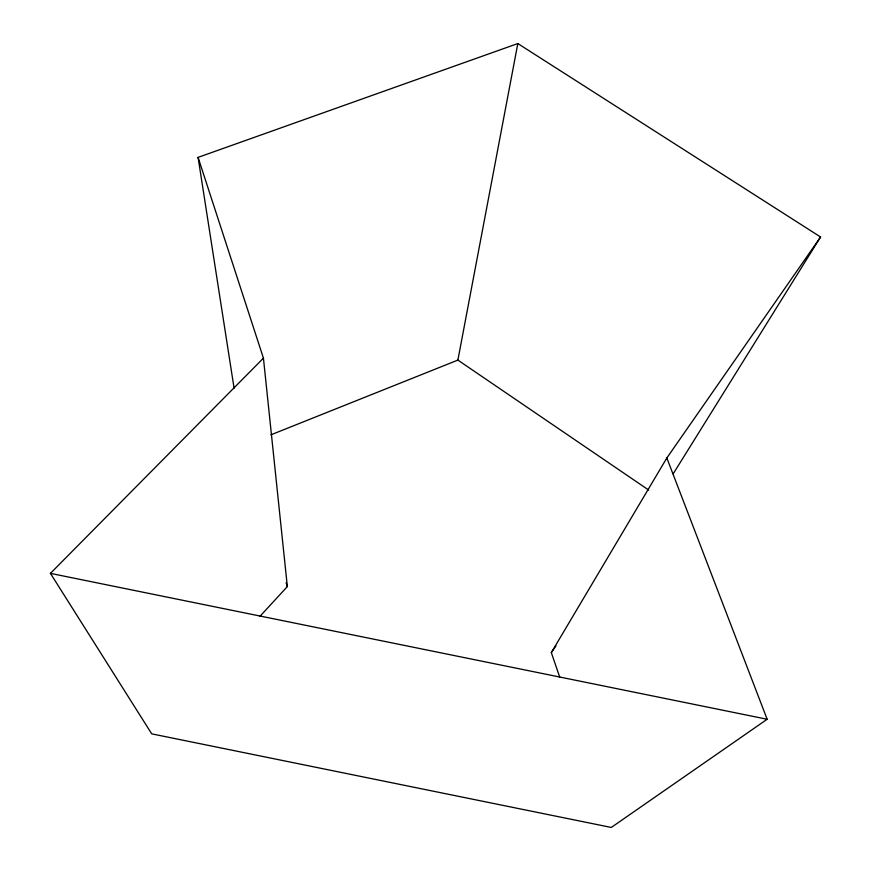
<?xml version="1.0" encoding="UTF-8"?>
<svg xmlns="http://www.w3.org/2000/svg" width="871" height="871" viewBox="0 0 871 871"><rect width="100%" height="100%" fill="white"/><g stroke="black" fill="none" stroke-linecap="round" stroke-linejoin="round"><path stroke-width="1.31" d="M270.892 434.836L457.885 360.093L517.82 43.55L820.569 236.999L673.174 473.835M559.694 677.028L551.321 652.608L666.838 457.983L820.569 236.999M551.321 652.608L555.959 645.879M259.852 616.439L287.343 586.586L263.434 358.144L198.076 157.379L517.82 43.55M666.838 457.983L767.155 719.25L611.29 827.45L151.717 733.85L50.431 573.368L263.434 358.144M50.431 573.368L767.155 719.25M457.885 360.093L648.699 490.057M286.124 582.721L287.343 586.586M198.076 157.379L234.092 388.226"/></g></svg>
